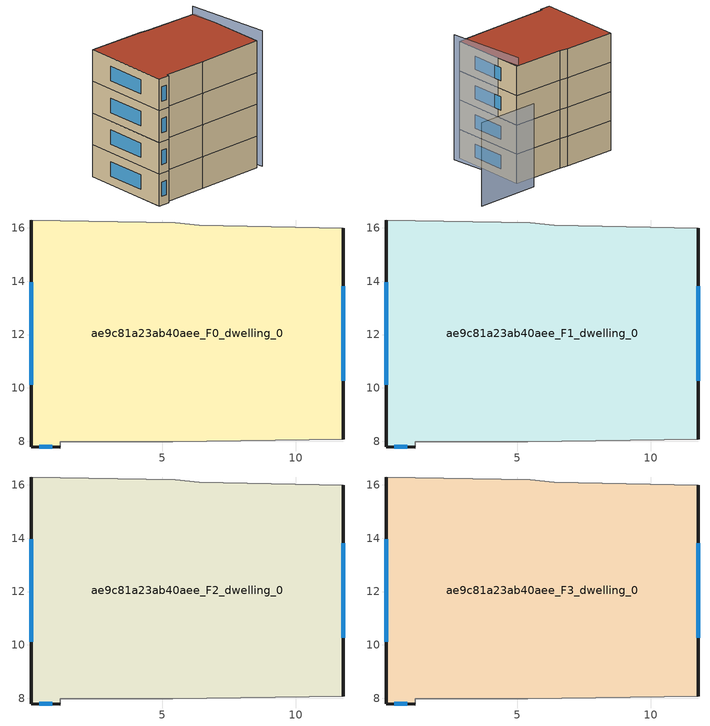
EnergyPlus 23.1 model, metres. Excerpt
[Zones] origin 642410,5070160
ae9c81a23ab40aee_F0_dwelling_0
 floor ground (EU_floor_Construction): 11.8,15.99 11.8,8.08 5.39,7.99 1.19,7.99 1.19,7.79 0.09,7.79 0.09,16.29 5.49,16.19 6.4,16.09 z0
 wall outside (EU_wall_Construction): 0.09,16.29 0.09,7.79 1.19,7.79 / 11.8,8.08 11.8,15.99 z0:3
 wall adiabatic (EU_wall_Construction): 1.19,7.79 1.19,7.99 5.39,7.99 11.8,8.08 / 11.8,15.99 6.4,16.09 5.49,16.19 0.09,16.29 z0:3
 window (EU_Window_Construction): 0.39,7.79 0.89,7.79 / 0.09,13.95 0.09,10.13 / 11.8,10.26 11.8,13.81 z0.83:2.17
ae9c81a23ab40aee_F1_dwelling_0
 floor to ae9c81a23ab40aee_F0_dwelling_0 (EU_floor_Construction): 11.8,15.99 11.8,8.08 5.39,7.99 1.19,7.99 1.19,7.79 0.09,7.79 0.09,16.29 5.49,16.19 6.4,16.09 z3
 wall outside (EU_wall_Construction): 0.09,16.29 0.09,7.79 1.19,7.79 / 11.8,8.08 11.8,15.99 z3:6
 wall adiabatic (EU_wall_Construction): 1.19,7.79 1.19,7.99 5.39,7.99 11.8,8.08 / 11.8,15.99 6.4,16.09 5.49,16.19 0.09,16.29 z3:6
 window (EU_Window_Construction): 0.39,7.79 0.89,7.79 / 0.09,13.95 0.09,10.13 / 11.8,10.26 11.8,13.81 z3.83:5.17
ae9c81a23ab40aee_F2_dwelling_0
 floor to ae9c81a23ab40aee_F1_dwelling_0 (EU_floor_Construction): 11.8,15.99 11.8,8.08 5.39,7.99 1.19,7.99 1.19,7.79 0.09,7.79 0.09,16.29 5.49,16.19 6.4,16.09 z6
 wall outside (EU_wall_Construction): 0.09,16.29 0.09,7.79 1.19,7.79 / 11.8,8.08 11.8,15.99 z6:9
 wall adiabatic (EU_wall_Construction): 1.19,7.79 1.19,7.99 5.39,7.99 11.8,8.08 / 11.8,15.99 6.4,16.09 5.49,16.19 0.09,16.29 z6:9
 window (EU_Window_Construction): 0.39,7.79 0.89,7.79 / 0.09,13.95 0.09,10.13 / 11.8,10.26 11.8,13.81 z6.83:8.17
ae9c81a23ab40aee_F3_dwelling_0
 floor to ae9c81a23ab40aee_F2_dwelling_0 (EU_floor_Construction): 11.8,15.99 11.8,8.08 5.39,7.99 1.19,7.99 1.19,7.79 0.09,7.79 0.09,16.29 5.49,16.19 6.4,16.09 z9
 wall outside (EU_wall_Construction): 0.09,16.29 0.09,7.79 1.19,7.79 / 11.8,8.08 11.8,15.99 z9:12
 wall adiabatic (EU_wall_Construction): 1.19,7.79 1.19,7.99 5.39,7.99 11.8,8.08 / 11.8,15.99 6.4,16.09 5.49,16.19 0.09,16.29 z9:12
 window (EU_Window_Construction): 0.39,7.79 0.89,7.79 / 0.09,13.95 0.09,10.13 / 11.8,10.26 11.8,13.81 z9.83:11.17
 roof outside (EU_roof_Construction): 11.8,8.08 11.8,15.99 6.4,16.09 5.49,16.19 0.09,16.29 0.09,7.79 1.19,7.79 1.19,7.99 5.39,7.99 z12
shading: 12.39,7.99 11.55,15.96 z0:12.8; 17.7,17.59 11.1,17.59 z0:8.5
[Building]
EU S2 Campaign: North Axis=0; Terrain=City; Solar Distribution=FullExterior
[Site:Location]
Lyon-Bron: Latitude=45.75; Longitude=5; Time Zone=1; Elevation=198
[SizingPeriod:WeatherFileDays]
AnnualSizingPeriod: Begin Month=1; Begin Day of Month=1; End Month=12; End Day of Month=31; Day of Week for Start Day=Monday; Use Weather File Daylight Saving Period=No; Use Weather File Rain and Snow Indicators=No
[MATERIAL]
EU_InternalMass_Material: Roughness=MediumRough; Thickness=0.1; Conductivity=1; Density=1800; Specific Heat=900; Thermal Absorptance=0.9; Solar Absorptance=0.7; Visible Absorptance=0.7
[MATERIAL:NOMASS] Roughness=MediumRough; Thermal Absorptance=0.9; Solar Absorptance=0.7; Visible Absorptance=0.7
Name | Thermal Resistance
EU_wall_NoMass | 0.87146
EU_roof_NoMass | 0.842276
EU_floor_NoMass | 0.496999
[WINDOWMATERIAL:SIMPLEGLAZINGSYSTEM]
EU_Window_SimpleGlazing: UFactor=2.2525; Solar Heat Gain Coefficient=0.76; Visible Transmittance=0.76
[CONSTRUCTION]
EU_wall_Construction: EU_wall_NoMass
EU_roof_Construction: EU_roof_NoMass
EU_floor_Construction: EU_floor_NoMass
EU_InternalMass_Construction: EU_InternalMass_Material
EU_Window_Construction: EU_Window_SimpleGlazing
[ZONE] Type=1; Multiplier=1; Ceiling Height=autocalculate; Volume=286.165; Floor Area=autocalculate; Part of Total Floor Area=Yes
ae9c81a23ab40aee_F0_dwelling_0; ae9c81a23ab40aee_F1_dwelling_0; ae9c81a23ab40aee_F2_dwelling_0; ae9c81a23ab40aee_F3_dwelling_0
[INTERNALMASS] Construction=EU_InternalMass_Construction; Surface Area=95.3883
Name | Zone or ZoneList
ae9c81a23ab40aee_F0_dwelling_0_EU_InternalMass | ae9c81a23ab40aee_F0_dwelling_0
ae9c81a23ab40aee_F1_dwelling_0_EU_InternalMass | ae9c81a23ab40aee_F1_dwelling_0
ae9c81a23ab40aee_F2_dwelling_0_EU_InternalMass | ae9c81a23ab40aee_F2_dwelling_0
ae9c81a23ab40aee_F3_dwelling_0_EU_InternalMass | ae9c81a23ab40aee_F3_dwelling_0
[OTHEREQUIPMENT] Fuel Type=Electricity; Design Level Calculation Method=Watts/Area; Power per Zone Floor Area=1; Fraction Latent=0; Fraction Radiant=0; Fraction Lost=0; Carbon Dioxide Generation Rate=0; EndUse Subcategory=EU_Step8_InternalGains
Name | Zone or ZoneList or Space or SpaceList | Schedule
EU_Step8_InternalGain_ae9c81a23ab40aee_F0_dwelling_0_f000 | ae9c81a23ab40aee_F0_dwelling_0 | EU_Step8_GainSchedule_ae9c81a23ab40aee_F0_dwelling_0_f000
EU_Step8_InternalGain_ae9c81a23ab40aee_F1_dwelling_0_f000 | ae9c81a23ab40aee_F1_dwelling_0 | EU_Step8_GainSchedule_ae9c81a23ab40aee_F1_dwelling_0_f000
EU_Step8_InternalGain_ae9c81a23ab40aee_F2_dwelling_0_f000 | ae9c81a23ab40aee_F2_dwelling_0 | EU_Step8_GainSchedule_ae9c81a23ab40aee_F2_dwelling_0_f000
EU_Step8_InternalGain_ae9c81a23ab40aee_F3_dwelling_0_f000 | ae9c81a23ab40aee_F3_dwelling_0 | EU_Step8_GainSchedule_ae9c81a23ab40aee_F3_dwelling_0_f000
[ZONEVENTILATION:DESIGNFLOWRATE] Schedule=EU_AlwaysOn; Design Flow Rate Calculation Method=AirChanges/Hour; Air Changes per Hour=0.425; Ventilation Type=Natural; Fan Pressure Rise=0; Fan Total Efficiency=1; Constant Term Coefficient=1; Temperature Term Coefficient=0; Velocity Term Coefficient=0; Velocity Squared Term Coefficient=0; Minimum Indoor Temperature=-100; Maximum Indoor Temperature=100; Delta Temperature=-100; Minimum Outdoor Temperature=-100; Maximum Outdoor Temperature=100; Maximum Wind Speed=40
Name | Zone or ZoneList or Space or SpaceList
EU_ConstantAir_ae9c81a23ab40aee_F0_dwelling_0 | ae9c81a23ab40aee_F0_dwelling_0
EU_ConstantAir_ae9c81a23ab40aee_F1_dwelling_0 | ae9c81a23ab40aee_F1_dwelling_0
EU_ConstantAir_ae9c81a23ab40aee_F2_dwelling_0 | ae9c81a23ab40aee_F2_dwelling_0
EU_ConstantAir_ae9c81a23ab40aee_F3_dwelling_0 | ae9c81a23ab40aee_F3_dwelling_0
[HVACTEMPLATE:THERMOSTAT] Constant Heating Setpoint=20; Constant Cooling Setpoint=50
EU_HeatOnly_ae9c81a23ab40aee_F0_dwelling_0; EU_HeatOnly_ae9c81a23ab40aee_F1_dwelling_0; EU_HeatOnly_ae9c81a23ab40aee_F2_dwelling_0; EU_HeatOnly_ae9c81a23ab40aee_F3_dwelling_0
[HVACTEMPLATE:ZONE:IDEALLOADSAIRSYSTEM] System Availability Schedule=EU_AlwaysOn; Maximum Heating Supply Air Temperature=50; Minimum Cooling Supply Air Temperature=13; Maximum Heating Supply Air Humidity Ratio=0.0156; Minimum Cooling Supply Air Humidity Ratio=0.0077; Heating Limit=NoLimit; Cooling Limit=NoLimit; Heating Availability Schedule=EU_AlwaysOn; Cooling Availability Schedule=EU_CoolingOff; Dehumidification Control Type=ConstantSensibleHeatRatio; Cooling Sensible Heat Ratio=0.7; Dehumidification Setpoint=60; Humidification Control Type=None; Humidification Setpoint=30; Outdoor Air Method=None; Outdoor Air Flow Rate per Person=0.00944; Outdoor Air Flow Rate per Zone Floor Area=0; Outdoor Air Flow Rate per Zone=0; Demand Controlled Ventilation Type=None; Outdoor Air Economizer Type=NoEconomizer; Heat Recovery Type=None; Sensible Heat Recovery Effectiveness=0.7; Latent Heat Recovery Effectiveness=0.65
Name | Template Thermostat
ae9c81a23ab40aee_F0_dwelling_0 | EU_HeatOnly_ae9c81a23ab40aee_F0_dwelling_0
ae9c81a23ab40aee_F1_dwelling_0 | EU_HeatOnly_ae9c81a23ab40aee_F1_dwelling_0
ae9c81a23ab40aee_F2_dwelling_0 | EU_HeatOnly_ae9c81a23ab40aee_F2_dwelling_0
ae9c81a23ab40aee_F3_dwelling_0 | EU_HeatOnly_ae9c81a23ab40aee_F3_dwelling_0
[SIZING:ZONE] Zone Cooling Design Supply Air Temperature Input Method=SupplyAirTemperature; Zone Cooling Design Supply Air Temperature=13; Zone Heating Design Supply Air Temperature Input Method=SupplyAirTemperature; Zone Heating Design Supply Air Temperature=50; Zone Cooling Design Supply Air Humidity Ratio=0.008; Zone Heating Design Supply Air Humidity Ratio=0.008; Cooling Design Air Flow Method=DesignDay; Cooling Design Air Flow Rate=0; Cooling Minimum Air Flow per Zone Floor Area=0.000762; Cooling Minimum Air Flow=0; Cooling Minimum Air Flow Fraction=0.2; Heating Design Air Flow Method=DesignDay; Heating Design Air Flow Rate=0; Heating Maximum Air Flow per Zone Floor Area=0.002032; Heating Maximum Air Flow=0.141576; Heating Maximum Air Flow Fraction=0.3; Account for Dedicated Outdoor Air System=No; Dedicated Outdoor Air System Control Strategy=NeutralSupplyAir; Dedicated Outdoor Air Low Setpoint Temperature for Design=autosize; Dedicated Outdoor Air High Setpoint Temperature for Design=autosize; Zone Load Sizing Method=Sensible Load Only No Latent Load; Zone Latent Cooling Design Supply Air Humidity Ratio Input Method=HumidityRatioDifference; Zone Cooling Design Supply Air Humidity Ratio Difference=0.005; Zone Latent Heating Design Supply Air Humidity Ratio Input Method=HumidityRatioDifference; Zone Humidification Design Supply Air Humidity Ratio Difference=0.005
ae9c81a23ab40aee_F0_dwelling_0; ae9c81a23ab40aee_F1_dwelling_0; ae9c81a23ab40aee_F2_dwelling_0; ae9c81a23ab40aee_F3_dwelling_0
[SCHEDULE:CONSTANT]
Name | Hourly Value
EU_AlwaysOn | 1
EU_CoolingOff | 0
[SCHEDULE:FILE] Column Number=1; Rows to Skip at Top=0; Number of Hours of Data=8760; Column Separator=Comma; Interpolate to Timestep=No; Minutes per Item=60; Adjust Schedule for Daylight Savings=Yes
Name | File
EU_Step8_GainSchedule_ae9c81a23ab40aee_F0_dwelling_0_f000 | ../../schedules/ae9c81a23ab40aee/ae9c81a23ab40aee_F0_dwelling_0_f000_gain.csv
EU_Step8_GainSchedule_ae9c81a23ab40aee_F1_dwelling_0_f000 | ../../schedules/ae9c81a23ab40aee/ae9c81a23ab40aee_F1_dwelling_0_f000_gain.csv
EU_Step8_GainSchedule_ae9c81a23ab40aee_F2_dwelling_0_f000 | ../../schedules/ae9c81a23ab40aee/ae9c81a23ab40aee_F2_dwelling_0_f000_gain.csv
EU_Step8_GainSchedule_ae9c81a23ab40aee_F3_dwelling_0_f000 | ../../schedules/ae9c81a23ab40aee/ae9c81a23ab40aee_F3_dwelling_0_f000_gain.csv
